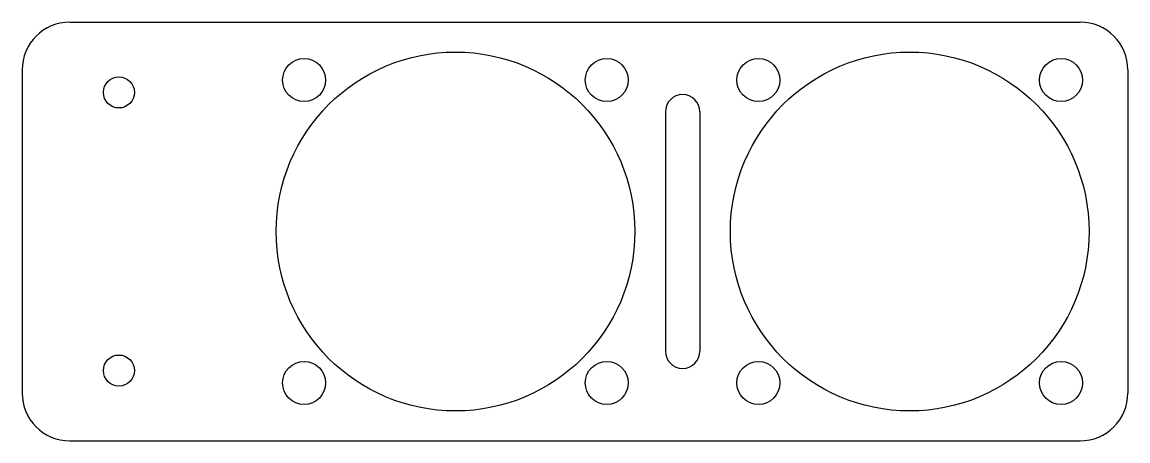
# Model space of a CAD drawing. Extents: x -2.31 to 2.31, y -0.88 to 0.88.
import ezdxf

# ---------------------------------------------------------------- set-up
doc = ezdxf.new("R2010")
doc.units = 0
doc.layers.add('VISIBLE', color=7, linetype='CONTINUOUS')

msp = doc.modelspace()

# ---------------------------------------------------------------- linework, layer by layer
at = {"layer": 'VISIBLE'}
for p, q in [((-2.1125, 0.875), (2.1125, 0.875)), ((-2.3125, 0.675), (-2.3125, -0.675)), ((2.3125, 0.675), (2.3125, -0.675)), ((0.378, 0.5), (0.378, -0.5)), ((0.522, 0.5), (0.522, -0.5)), ((-2.1125, -0.875), (2.1125, -0.875))]:
    msp.add_line(p, q, dxfattribs=at)
for centre, radius in [((-0.5, 0), 0.75), ((1.4, 0), 0.75), ((-1.1329, 0.6329), 0.09), ((0.1329, 0.6329), 0.09), ((0.7671, 0.6329), 0.09), ((2.0329, 0.6329), 0.09), ((-1.9075, 0.5812), 0.065), ((-1.9075, -0.5812), 0.065), ((-1.1329, -0.6329), 0.09), ((0.1329, -0.6329), 0.09), ((0.7671, -0.6329), 0.09), ((2.0329, -0.6329), 0.09)]:
    msp.add_circle(centre, radius, dxfattribs=at)
for centre, radius, start, end in [((-2.1125, 0.675), 0.2, 90, 180), ((2.1125, 0.675), 0.2, 0, 90), ((0.45, 0.5), 0.072, 0, 180), ((0.45, -0.5), 0.072, 180, 0), ((-2.1125, -0.675), 0.2, 180, 270), ((2.1125, -0.675), 0.2, 270, 0)]:
    msp.add_arc(centre, radius, start, end, dxfattribs=at)

doc.saveas('drawing.dxf')
